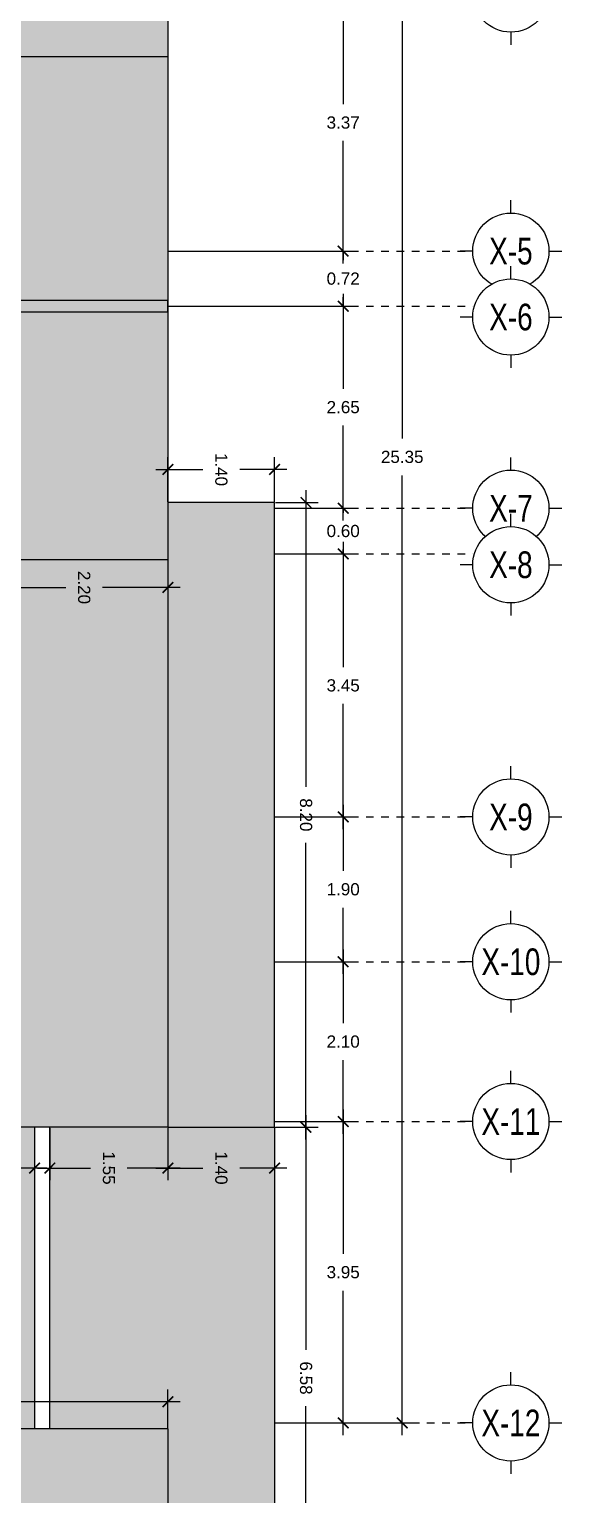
# Model space of a CAD drawing. Header units: metres. Extents: x 2618 to 2886, y 1654 to 1931.
# Drawn here: x 2630.75 to 2637.74, y 1786.74 to 1805.97 of the extents above; entities that cross this region are included whole.
import ezdxf
from ezdxf.enums import TextEntityAlignment as Align

# ---------------------------------------------------------------- set-up
doc = ezdxf.new("R2010")
doc.units = ezdxf.units.M
doc.header["$PDMODE"] = 35
doc.linetypes.add('HIDDEN', pattern=[9.525, 6.35, -3.175])
for name, color, linetype in [('A-ANNO-DIMS-0100', 2, 'Continuous'), ('A-CNTR+', 1, 'HIDDEN'), ('A-ELEV0', 7, 'Continuous'), ('A-ELEV3', 2, 'Continuous'), ('A-ELEV5', 5, 'Continuous'), ('A-PATT+', 8, 'Continuous')]:
    doc.layers.add(name, color=color, linetype=linetype)
doc.styles.add('ACABADOS', font='arial.ttf')
doc.styles.add('AVM- OFICINAS Y BODEGA - EJES PB$0$Anot_Arial', font='arial.ttf')
doc.dimstyles.new('100', dxfattribs={"dimtxt": 0.16, "dimasz": 0.14, "dimexe": 0.16, "dimexo": 0.01, "dimgap": 0.16, "dimtad": 0, "dimtih": 1, "dimtoh": 1, "dimzin": 1, "dimdsep": 46, "dimtxsty": 'ACABADOS', "dimblk": 'ARCHTICK', "dimcen": 0.16, "dimdle": 0.16, "dimclrd": 1, "dimclre": 8, "dimclrt": 2, "dimadec": 1, "dimazin": 0, "dimtp": 1.2, "dimtm": 0.6, "dimtfac": 1, "dimtix": 1, "dimtmove": 2, "dimatfit": 3, "dimldrblk": 'ARCHTICK', "dimfxl": 1, "dimtolj": 1, "dimtzin": 1, "dimarcsym": 0})

# ---------------------------------------------------------------- blocks, each defined once
blk = doc.blocks.new('AVM- OFICINAS Y BODEGA - EJES PB$0$Anot_Arq_Eje_WO')
blk.add_wipeout([(0, -3), (0.29, -2.99), (0.59, -2.94), (0.87, -2.87), (1.15, -2.77), (1.41, -2.65), (1.67, -2.49), (1.9, -2.32), (2.12, -2.12), (2.32, -1.9), (2.49, -1.67), (2.65, -1.41), (2.77, -1.15), (2.87, -0.87), (2.94, -0.59), (2.99, -0.29), (3, 0), (2.99, 0.29), (2.94, 0.59), (2.87, 0.87), (2.77, 1.15), (2.65, 1.41), (2.49, 1.67), (2.32, 1.9), (2.12, 2.12), (1.9, 2.32), (1.67, 2.49), (1.41, 2.65), (1.15, 2.77), (0.87, 2.87), (0.59, 2.94), (0.29, 2.99), (0, 3), (-0.29, 2.99), (-0.59, 2.94), (-0.87, 2.87), (-1.15, 2.77), (-1.41, 2.65), (-1.67, 2.49), (-1.9, 2.32), (-2.12, 2.12), (-2.32, 1.9), (-2.49, 1.67), (-2.65, 1.41), (-2.77, 1.15), (-2.87, 0.87), (-2.94, 0.59), (-2.99, 0.29), (-3, 0), (-2.99, -0.29), (-2.94, -0.59), (-2.87, -0.87), (-2.77, -1.15), (-2.65, -1.41), (-2.49, -1.67), (-2.32, -1.9), (-2.12, -2.12), (-1.9, -2.32), (-1.67, -2.49), (-1.41, -2.65), (-1.15, -2.77), (-0.87, -2.87), (-0.59, -2.94), (-0.29, -2.99)])
at = {"color": 0, "linetype": 'Continuous'}
for p, q in [((0, 3), (0, 4)), ((-3, 0), (-4, 0)), ((3, 0), (4, 0)), ((0, -3), (0, -4))]:
    blk.add_line(p, q, dxfattribs=at)
blk.add_circle((0, 0), 3, dxfattribs=at)
at = {"color": 0, "style": 'AVM- OFICINAS Y BODEGA - EJES PB$0$Anot_Arial'}
blk.add_attdef('ID_Eje', text='', height=3, dxfattribs=at).set_placement((0, 0), align=Align.MIDDLE_CENTER)
blk = doc.blocks.new('_ArchTick')
at = {"color": 0, "linetype": 'ByBlock', "const_width": 0.15}
blk.add_lwpolyline([(-0.5, -0.5), (0.5, 0.5)], dxfattribs=at)
blk = doc.blocks.new('*D788')
at = {"layer": 'A-ANNO-DIMS-0100', "color": 1, "lineweight": -2, "transparency": 16777216}
for p, q in [((2.3, 19.572), (2.3, 17.967)), ((2.3, 15.879), (2.3, 17.484))]:
    blk.add_line(p, q, dxfattribs=at)
at = {"layer": 'A-ANNO-DIMS-0100', "color": 8, "linetype": 'HIDDEN', "lineweight": -2, "transparency": 16777216}
for p, q in [((0.01, 19.412), (2.46, 19.412)), ((0.01, 16.039), (2.46, 16.039))]:
    blk.add_line(p, q, dxfattribs=at)
at = {"layer": 'Defpoints', "color": 0, "transparency": 16777216}
for p in [(0, 19.412), (0, 16.039), (2.3, 16.039)]:
    blk.add_point(p, dxfattribs=at)
at = {"layer": 'A-ANNO-DIMS-0100', "color": 1, "lineweight": -2, "transparency": 16777216, "xscale": 0.14, "yscale": 0.14, "zscale": 0.14}
for p, rotation in [((2.3, 19.412), 90), ((2.3, 16.039), 270)]:
    blk.add_blockref('_ArchTick', p, dxfattribs=dict(at, rotation=rotation))
at = {"layer": 'A-ANNO-DIMS-0100', "color": 2, "transparency": 16777216, "insert": (2.3, 17.725), "char_height": 0.16, "attachment_point": 5, "style": 'ACABADOS'}
blk.add_mtext('\\A1;3.37', dxfattribs=at)
blk = doc.blocks.new('*D789')
at = {"layer": 'A-ANNO-DIMS-0100', "color": 1, "lineweight": -2, "transparency": 16777216}
for p, q in [((2.3, 16.039), (2.3, 16.179)), ((2.3, 16.039), (2.3, 15.919)), ((2.3, 15.317), (2.3, 15.436)), ((2.3, 15.317), (2.3, 15.177))]:
    blk.add_line(p, q, dxfattribs=at)
at = {"layer": 'A-ANNO-DIMS-0100', "color": 8, "linetype": 'HIDDEN', "lineweight": -2, "transparency": 16777216}
for p, q in [((0.01, 16.039), (2.46, 16.039)), ((0.01, 15.317), (2.46, 15.317))]:
    blk.add_line(p, q, dxfattribs=at)
at = {"layer": 'Defpoints', "color": 0, "transparency": 16777216}
for p in [(0, 16.039), (0, 15.317), (2.3, 15.317)]:
    blk.add_point(p, dxfattribs=at)
at = {"layer": 'A-ANNO-DIMS-0100', "color": 1, "lineweight": -2, "transparency": 16777216, "xscale": 0.14, "yscale": 0.14, "zscale": 0.14}
for p, rotation in [((2.3, 16.039), 270), ((2.3, 15.317), 90)]:
    blk.add_blockref('_ArchTick', p, dxfattribs=dict(at, rotation=rotation))
at = {"layer": 'A-ANNO-DIMS-0100', "color": 2, "transparency": 16777216, "insert": (2.3, 15.678), "char_height": 0.16, "attachment_point": 5, "style": 'ACABADOS'}
blk.add_mtext('\\A1;0.72', dxfattribs=at)
blk = doc.blocks.new('*D783')
at = {"layer": 'A-ANNO-DIMS-0100', "color": 1, "lineweight": -2, "transparency": 16777216}
for p, q in [((2.3, 15.477), (2.3, 14.233)), ((2.3, 12.507), (2.3, 13.75))]:
    blk.add_line(p, q, dxfattribs=at)
at = {"layer": 'A-ANNO-DIMS-0100', "color": 8, "linetype": 'HIDDEN', "lineweight": -2, "transparency": 16777216}
for p, q in [((0.01, 15.317), (2.46, 15.317)), ((1.41, 12.667), (2.46, 12.667))]:
    blk.add_line(p, q, dxfattribs=at)
at = {"layer": 'Defpoints', "color": 0, "transparency": 16777216}
for p in [(0, 15.317), (1.4, 12.667), (2.3, 12.667)]:
    blk.add_point(p, dxfattribs=at)
at = {"layer": 'A-ANNO-DIMS-0100', "color": 1, "lineweight": -2, "transparency": 16777216, "xscale": 0.14, "yscale": 0.14, "zscale": 0.14}
for p, rotation in [((2.3, 15.317), 90), ((2.3, 12.667), 270)]:
    blk.add_blockref('_ArchTick', p, dxfattribs=dict(at, rotation=rotation))
at = {"layer": 'A-ANNO-DIMS-0100', "color": 2, "transparency": 16777216, "insert": (2.3, 13.992), "char_height": 0.16, "attachment_point": 5, "style": 'ACABADOS'}
blk.add_mtext('\\A1;2.65', dxfattribs=at)
blk = doc.blocks.new('*D790')
at = {"layer": 'A-ANNO-DIMS-0100', "color": 1, "lineweight": -2, "transparency": 16777216}
for p, q in [((2.3, 12.667), (2.3, 12.807)), ((2.3, 12.667), (2.3, 12.608)), ((2.3, 12.067), (2.3, 12.125)), ((2.3, 12.067), (2.3, 11.927))]:
    blk.add_line(p, q, dxfattribs=at)
at = {"layer": 'A-ANNO-DIMS-0100', "color": 8, "linetype": 'HIDDEN', "lineweight": -2, "transparency": 16777216}
for p, q in [((1.41, 12.667), (2.46, 12.667)), ((1.41, 12.067), (2.46, 12.067))]:
    blk.add_line(p, q, dxfattribs=at)
at = {"layer": 'Defpoints', "color": 0, "transparency": 16777216}
for p in [(1.4, 12.667), (1.4, 12.067), (2.3, 12.067)]:
    blk.add_point(p, dxfattribs=at)
at = {"layer": 'A-ANNO-DIMS-0100', "color": 1, "lineweight": -2, "transparency": 16777216, "xscale": 0.14, "yscale": 0.14, "zscale": 0.14}
for p, rotation in [((2.3, 12.667), 270), ((2.3, 12.067), 90)]:
    blk.add_blockref('_ArchTick', p, dxfattribs=dict(at, rotation=rotation))
at = {"layer": 'A-ANNO-DIMS-0100', "color": 2, "transparency": 16777216, "insert": (2.3, 12.367), "char_height": 0.16, "attachment_point": 5, "style": 'ACABADOS'}
blk.add_mtext('\\A1;0.60', dxfattribs=at)
blk = doc.blocks.new('*D791')
at = {"layer": 'A-ANNO-DIMS-0100', "color": 1, "lineweight": -2, "transparency": 16777216}
for p, q in [((2.3, 12.227), (2.3, 10.583)), ((2.3, 8.457), (2.3, 10.1))]:
    blk.add_line(p, q, dxfattribs=at)
at = {"layer": 'A-ANNO-DIMS-0100', "color": 8, "linetype": 'HIDDEN', "lineweight": -2, "transparency": 16777216}
for p, q in [((1.41, 12.067), (2.46, 12.067)), ((1.41, 8.617), (2.46, 8.617))]:
    blk.add_line(p, q, dxfattribs=at)
at = {"layer": 'Defpoints', "color": 0, "transparency": 16777216}
for p in [(1.4, 12.067), (1.4, 8.617), (2.3, 8.617)]:
    blk.add_point(p, dxfattribs=at)
at = {"layer": 'A-ANNO-DIMS-0100', "color": 1, "lineweight": -2, "transparency": 16777216, "xscale": 0.14, "yscale": 0.14, "zscale": 0.14}
for p, rotation in [((2.3, 12.067), 90), ((2.3, 8.617), 270)]:
    blk.add_blockref('_ArchTick', p, dxfattribs=dict(at, rotation=rotation))
at = {"layer": 'A-ANNO-DIMS-0100', "color": 2, "transparency": 16777216, "insert": (2.3, 10.342), "char_height": 0.16, "attachment_point": 5, "style": 'ACABADOS'}
blk.add_mtext('\\A1;3.45', dxfattribs=at)
blk = doc.blocks.new('*D792')
at = {"layer": 'A-ANNO-DIMS-0100', "color": 1, "lineweight": -2, "transparency": 16777216}
for p, q in [((2.3, 8.777), (2.3, 7.908)), ((2.3, 6.557), (2.3, 7.425))]:
    blk.add_line(p, q, dxfattribs=at)
at = {"layer": 'A-ANNO-DIMS-0100', "color": 8, "linetype": 'HIDDEN', "lineweight": -2, "transparency": 16777216}
for p, q in [((1.41, 8.617), (2.46, 8.617)), ((1.41, 6.717), (2.46, 6.717))]:
    blk.add_line(p, q, dxfattribs=at)
at = {"layer": 'Defpoints', "color": 0, "transparency": 16777216}
for p in [(1.4, 8.617), (1.4, 6.717), (2.3, 6.717)]:
    blk.add_point(p, dxfattribs=at)
at = {"layer": 'A-ANNO-DIMS-0100', "color": 1, "lineweight": -2, "transparency": 16777216, "xscale": 0.14, "yscale": 0.14, "zscale": 0.14}
for p, rotation in [((2.3, 8.617), 90), ((2.3, 6.717), 270)]:
    blk.add_blockref('_ArchTick', p, dxfattribs=dict(at, rotation=rotation))
at = {"layer": 'A-ANNO-DIMS-0100', "color": 2, "transparency": 16777216, "insert": (2.3, 7.667), "char_height": 0.16, "attachment_point": 5, "style": 'ACABADOS'}
blk.add_mtext('\\A1;1.90', dxfattribs=at)
blk = doc.blocks.new('*D793')
at = {"layer": 'A-ANNO-DIMS-0100', "color": 1, "lineweight": -2, "transparency": 16777216}
for p, q in [((2.3, 6.877), (2.3, 5.91)), ((2.3, 4.461), (2.3, 5.427))]:
    blk.add_line(p, q, dxfattribs=at)
at = {"layer": 'A-ANNO-DIMS-0100', "color": 8, "linetype": 'HIDDEN', "lineweight": -2, "transparency": 16777216}
for p, q in [((1.41, 6.717), (2.46, 6.717)), ((1.41, 4.621), (2.46, 4.621))]:
    blk.add_line(p, q, dxfattribs=at)
at = {"layer": 'Defpoints', "color": 0, "transparency": 16777216}
for p in [(1.4, 6.717), (1.4, 4.621), (2.3, 4.621)]:
    blk.add_point(p, dxfattribs=at)
at = {"layer": 'A-ANNO-DIMS-0100', "color": 1, "lineweight": -2, "transparency": 16777216, "xscale": 0.14, "yscale": 0.14, "zscale": 0.14}
for p, rotation in [((2.3, 6.717), 90), ((2.3, 4.621), 270)]:
    blk.add_blockref('_ArchTick', p, dxfattribs=dict(at, rotation=rotation))
at = {"layer": 'A-ANNO-DIMS-0100', "color": 2, "transparency": 16777216, "insert": (2.3, 5.669), "char_height": 0.16, "attachment_point": 5, "style": 'ACABADOS'}
blk.add_mtext('\\A1;2.10', dxfattribs=at)
blk = doc.blocks.new('*D794')
at = {"layer": 'A-ANNO-DIMS-0100', "color": 8, "linetype": 'HIDDEN', "lineweight": -2, "transparency": 16777216}
for p, q in [((1.41, 4.621), (2.46, 4.621)), ((1.41, 0.667), (2.46, 0.667))]:
    blk.add_line(p, q, dxfattribs=at)
at = {"layer": 'A-ANNO-DIMS-0100', "color": 1, "lineweight": -2, "transparency": 16777216}
for p, q in [((2.3, 4.781), (2.3, 2.885)), ((2.3, 0.507), (2.3, 2.402))]:
    blk.add_line(p, q, dxfattribs=at)
at = {"layer": 'Defpoints', "color": 0, "transparency": 16777216}
for p in [(1.4, 4.621), (1.4, 0.667), (2.3, 0.667)]:
    blk.add_point(p, dxfattribs=at)
at = {"layer": 'A-ANNO-DIMS-0100', "color": 1, "lineweight": -2, "transparency": 16777216, "xscale": 0.14, "yscale": 0.14, "zscale": 0.14}
for p, rotation in [((2.3, 4.621), 90), ((2.3, 0.667), 270)]:
    blk.add_blockref('_ArchTick', p, dxfattribs=dict(at, rotation=rotation))
at = {"layer": 'A-ANNO-DIMS-0100', "color": 2, "transparency": 16777216, "insert": (2.3, 2.644), "char_height": 0.16, "attachment_point": 5, "style": 'ACABADOS'}
blk.add_mtext('\\A1;3.95', dxfattribs=at)
blk = doc.blocks.new('*D784')
at = {"layer": 'A-ANNO-DIMS-0100', "color": 1, "lineweight": -2, "transparency": 16777216}
for p, q in [((3.075, 26.172), (3.075, 13.581)), ((3.075, 0.507), (3.075, 13.098))]:
    blk.add_line(p, q, dxfattribs=at)
at = {"layer": 'A-ANNO-DIMS-0100', "color": 8, "linetype": 'HIDDEN', "lineweight": -2, "transparency": 16777216}
for p, q in [((0.01, 26.012), (3.235, 26.012)), ((1.41, 0.667), (3.235, 0.667))]:
    blk.add_line(p, q, dxfattribs=at)
at = {"layer": 'Defpoints', "color": 0, "transparency": 16777216}
for p in [(0, 26.012), (1.4, 0.667), (3.075, 0.667)]:
    blk.add_point(p, dxfattribs=at)
at = {"layer": 'A-ANNO-DIMS-0100', "color": 1, "lineweight": -2, "transparency": 16777216, "xscale": 0.14, "yscale": 0.14, "zscale": 0.14}
for p, rotation in [((3.075, 26.012), 90), ((3.075, 0.667), 270)]:
    blk.add_blockref('_ArchTick', p, dxfattribs=dict(at, rotation=rotation))
at = {"layer": 'A-ANNO-DIMS-0100', "color": 2, "transparency": 16777216, "insert": (3.075, 13.339), "char_height": 0.16, "attachment_point": 5, "style": 'ACABADOS'}
blk.add_mtext('\\A1;25.35', dxfattribs=at)
blk = doc.blocks.new('*D527')
at = {"layer": 'A-ANNO-DIMS-0100', "color": 8, "linetype": 'HIDDEN', "lineweight": -2, "transparency": 16777216}
for p, q in [((2622.875, 1787.619), (2622.875, 1788.123)), ((2632.574, 1787.619), (2632.574, 1788.123))]:
    blk.add_line(p, q, dxfattribs=at)
at = {"layer": 'A-ANNO-DIMS-0100', "color": 32, "lineweight": -2, "transparency": 16777216}
for p, q in [((2622.715, 1787.963), (2627.483, 1787.963)), ((2632.734, 1787.963), (2627.966, 1787.963))]:
    blk.add_line(p, q, dxfattribs=at)
at = {"layer": 'Defpoints', "color": 0, "transparency": 16777216}
for p in [(2632.574, 1787.963), (2622.875, 1787.609, 0), (2632.574, 1787.609, 0)]:
    blk.add_point(p, dxfattribs=at)
at = {"layer": 'A-ANNO-DIMS-0100', "color": 32, "lineweight": -2, "transparency": 16777216, "xscale": 0.14, "yscale": 0.14, "zscale": 0.14, "rotation": 180}
blk.add_blockref('_ArchTick', (2622.875, 1787.963), dxfattribs=at)
at = {"layer": 'A-ANNO-DIMS-0100', "color": 32, "lineweight": -2, "transparency": 16777216, "xscale": 0.14, "yscale": 0.14, "zscale": 0.14}
blk.add_blockref('_ArchTick', (2632.574, 1787.963), dxfattribs=at)
at = {"layer": 'A-ANNO-DIMS-0100', "transparency": 16777216, "insert": (2627.725, 1787.963), "char_height": 0.16, "attachment_point": 5, "rotation": 270, "style": 'ACABADOS'}
blk.add_mtext('\\A1;9.70', dxfattribs=at)
blk = doc.blocks.new('*D535')
at = {"layer": 'A-ANNO-DIMS-0100', "color": 8, "linetype": 'HIDDEN', "lineweight": -2, "transparency": 16777216}
for p, q in [((2630.374, 1798.999), (2630.374, 1798.484)), ((2632.574, 1798.999), (2632.574, 1798.484))]:
    blk.add_line(p, q, dxfattribs=at)
at = {"layer": 'A-ANNO-DIMS-0100', "color": 32, "lineweight": -2, "transparency": 16777216}
for p, q in [((2630.214, 1798.644), (2631.233, 1798.644)), ((2632.734, 1798.644), (2631.716, 1798.644))]:
    blk.add_line(p, q, dxfattribs=at)
at = {"layer": 'Defpoints', "color": 0, "transparency": 16777216}
for p in [(2630.374, 1799.009, 0), (2632.574, 1799.009, 0), (2632.574, 1798.644)]:
    blk.add_point(p, dxfattribs=at)
at = {"layer": 'A-ANNO-DIMS-0100', "color": 32, "lineweight": -2, "transparency": 16777216, "xscale": 0.14, "yscale": 0.14, "zscale": 0.14, "rotation": 180}
blk.add_blockref('_ArchTick', (2630.374, 1798.644), dxfattribs=at)
at = {"layer": 'A-ANNO-DIMS-0100', "color": 32, "lineweight": -2, "transparency": 16777216, "xscale": 0.14, "yscale": 0.14, "zscale": 0.14}
blk.add_blockref('_ArchTick', (2632.574, 1798.644), dxfattribs=at)
at = {"layer": 'A-ANNO-DIMS-0100', "transparency": 16777216, "insert": (2631.474, 1798.644), "char_height": 0.16, "attachment_point": 5, "rotation": 270, "style": 'ACABADOS'}
blk.add_mtext('\\A1;2.20', dxfattribs=at)
blk = doc.blocks.new('*D541')
at = {"layer": 'A-ANNO-DIMS-0100', "color": 8, "linetype": 'HIDDEN', "lineweight": -2, "transparency": 16777216}
for p, q in [((2627.374, 1791.551), (2627.374, 1790.868)), ((2630.824, 1791.551), (2630.824, 1790.868))]:
    blk.add_line(p, q, dxfattribs=at)
at = {"layer": 'A-ANNO-DIMS-0100', "color": 32, "lineweight": -2, "transparency": 16777216}
for p, q in [((2627.214, 1791.028), (2628.858, 1791.028)), ((2630.984, 1791.028), (2629.341, 1791.028))]:
    blk.add_line(p, q, dxfattribs=at)
at = {"layer": 'Defpoints', "color": 0, "transparency": 16777216}
for p in [(2627.374, 1791.561, 0), (2630.824, 1791.561, 0), (2630.824, 1791.028)]:
    blk.add_point(p, dxfattribs=at)
at = {"layer": 'A-ANNO-DIMS-0100', "color": 32, "lineweight": -2, "transparency": 16777216, "xscale": 0.14, "yscale": 0.14, "zscale": 0.14, "rotation": 180}
blk.add_blockref('_ArchTick', (2627.374, 1791.028), dxfattribs=at)
at = {"layer": 'A-ANNO-DIMS-0100', "color": 32, "lineweight": -2, "transparency": 16777216, "xscale": 0.14, "yscale": 0.14, "zscale": 0.14}
blk.add_blockref('_ArchTick', (2630.824, 1791.028), dxfattribs=at)
at = {"layer": 'A-ANNO-DIMS-0100', "transparency": 16777216, "insert": (2629.099, 1791.028), "char_height": 0.16, "attachment_point": 5, "rotation": 270, "style": 'ACABADOS'}
blk.add_mtext('\\A1;3.45', dxfattribs=at)
blk = doc.blocks.new('*D542')
at = {"layer": 'A-ANNO-DIMS-0100', "color": 8, "linetype": 'HIDDEN', "lineweight": -2, "transparency": 16777216}
for p, q in [((2631.024, 1791.553), (2631.024, 1790.868)), ((2632.574, 1791.553), (2632.574, 1790.868))]:
    blk.add_line(p, q, dxfattribs=at)
at = {"layer": 'A-ANNO-DIMS-0100', "color": 32, "lineweight": -2, "transparency": 16777216}
for p, q in [((2630.864, 1791.028), (2631.558, 1791.028)), ((2632.734, 1791.028), (2632.041, 1791.028))]:
    blk.add_line(p, q, dxfattribs=at)
at = {"layer": 'Defpoints', "color": 0, "transparency": 16777216}
for p in [(2631.024, 1791.563, 0), (2632.574, 1791.563, 0), (2632.574, 1791.028)]:
    blk.add_point(p, dxfattribs=at)
at = {"layer": 'A-ANNO-DIMS-0100', "color": 32, "lineweight": -2, "transparency": 16777216, "xscale": 0.14, "yscale": 0.14, "zscale": 0.14, "rotation": 180}
blk.add_blockref('_ArchTick', (2631.024, 1791.028), dxfattribs=at)
at = {"layer": 'A-ANNO-DIMS-0100', "color": 32, "lineweight": -2, "transparency": 16777216, "xscale": 0.14, "yscale": 0.14, "zscale": 0.14}
blk.add_blockref('_ArchTick', (2632.574, 1791.028), dxfattribs=at)
at = {"layer": 'A-ANNO-DIMS-0100', "transparency": 16777216, "insert": (2631.799, 1791.028), "char_height": 0.16, "attachment_point": 5, "rotation": 270, "style": 'ACABADOS'}
blk.add_mtext('\\A1;1.55', dxfattribs=at)
blk = doc.blocks.new('*D544')
at = {"layer": 'A-ANNO-DIMS-0100', "color": 8, "linetype": 'HIDDEN', "lineweight": -2, "transparency": 16777216}
for p, q in [((2632.574, 1799.769), (2632.574, 1800.352)), ((2633.974, 1799.769), (2633.974, 1800.352))]:
    blk.add_line(p, q, dxfattribs=at)
at = {"layer": 'A-ANNO-DIMS-0100', "color": 32, "lineweight": -2, "transparency": 16777216}
for p, q in [((2632.414, 1800.192), (2633.033, 1800.192)), ((2634.134, 1800.192), (2633.516, 1800.192))]:
    blk.add_line(p, q, dxfattribs=at)
at = {"layer": 'Defpoints', "color": 0, "transparency": 16777216}
for p in [(2633.974, 1800.192), (2632.574, 1799.759), (2633.974, 1799.759, 0)]:
    blk.add_point(p, dxfattribs=at)
at = {"layer": 'A-ANNO-DIMS-0100', "color": 32, "lineweight": -2, "transparency": 16777216, "xscale": 0.14, "yscale": 0.14, "zscale": 0.14, "rotation": 180}
blk.add_blockref('_ArchTick', (2632.574, 1800.192), dxfattribs=at)
at = {"layer": 'A-ANNO-DIMS-0100', "color": 32, "lineweight": -2, "transparency": 16777216, "xscale": 0.14, "yscale": 0.14, "zscale": 0.14}
blk.add_blockref('_ArchTick', (2633.974, 1800.192), dxfattribs=at)
at = {"layer": 'A-ANNO-DIMS-0100', "transparency": 16777216, "insert": (2633.274, 1800.192), "char_height": 0.16, "attachment_point": 5, "rotation": 270, "style": 'ACABADOS'}
blk.add_mtext('\\A1;1.40', dxfattribs=at)
blk = doc.blocks.new('*D547')
at = {"layer": 'A-ANNO-DIMS-0100', "color": 32, "lineweight": -2, "transparency": 16777216}
for p, q in [((2634.386, 1799.919, 0), (2634.386, 1796.028, 0)), ((2634.386, 1791.403, 0), (2634.386, 1795.293, 0))]:
    blk.add_line(p, q, dxfattribs=at)
at = {"layer": 'A-ANNO-DIMS-0100', "color": 8, "linetype": 'HIDDEN', "lineweight": -2, "transparency": 16777216}
for p, q in [((2633.984, 1799.759, 0), (2634.546, 1799.759, 0)), ((2633.984, 1791.563, 0), (2634.546, 1791.563, 0))]:
    blk.add_line(p, q, dxfattribs=at)
at = {"layer": 'Defpoints', "color": 0, "transparency": 16777216}
for p in [(2633.974, 1799.759, 0), (2633.974, 1791.563, 0), (2634.386, 1791.563, 0)]:
    blk.add_point(p, dxfattribs=at)
at = {"layer": 'A-ANNO-DIMS-0100', "color": 32, "lineweight": -2, "transparency": 16777216, "xscale": 0.14, "yscale": 0.14, "zscale": 0.14}
for p, rotation in [((2634.386, 1799.759, 0), 90), ((2634.386, 1791.563, 0), 270)]:
    blk.add_blockref('_ArchTick', p, dxfattribs=dict(at, rotation=rotation))
at = {"layer": 'A-ANNO-DIMS-0100', "transparency": 16777216, "insert": (2634.386, 1795.661, 0), "char_height": 0.16, "attachment_point": 5, "rotation": 270, "style": 'ACABADOS'}
blk.add_mtext('\\A1;8.20', dxfattribs=at)
blk = doc.blocks.new('*D548')
at = {"layer": 'A-ANNO-DIMS-0100', "color": 32, "lineweight": -2, "transparency": 16777216}
for p, q in [((2634.386, 1791.723, 0), (2634.386, 1788.642, 0)), ((2634.386, 1784.824, 0), (2634.386, 1787.905, 0))]:
    blk.add_line(p, q, dxfattribs=at)
at = {"layer": 'A-ANNO-DIMS-0100', "color": 8, "linetype": 'HIDDEN', "lineweight": -2, "transparency": 16777216}
for p, q in [((2633.984, 1791.563, 0), (2634.546, 1791.563, 0)), ((2633.984, 1784.984, 0), (2634.546, 1784.984, 0))]:
    blk.add_line(p, q, dxfattribs=at)
at = {"layer": 'Defpoints', "color": 0, "transparency": 16777216}
for p in [(2633.974, 1791.563, 0), (2633.974, 1784.984), (2634.386, 1784.984, 0)]:
    blk.add_point(p, dxfattribs=at)
at = {"layer": 'A-ANNO-DIMS-0100', "color": 32, "lineweight": -2, "transparency": 16777216, "xscale": 0.14, "yscale": 0.14, "zscale": 0.14}
for p, rotation in [((2634.386, 1791.563, 0), 90), ((2634.386, 1784.984, 0), 270)]:
    blk.add_blockref('_ArchTick', p, dxfattribs=dict(at, rotation=rotation))
at = {"layer": 'A-ANNO-DIMS-0100', "transparency": 16777216, "insert": (2634.386, 1788.273, 0), "char_height": 0.16, "attachment_point": 5, "rotation": 270, "style": 'ACABADOS'}
blk.add_mtext('\\A1;6.58', dxfattribs=at)
blk = doc.blocks.new('*D564')
at = {"layer": 'A-ANNO-DIMS-0100', "color": 8, "linetype": 'HIDDEN', "lineweight": -2, "transparency": 16777216}
for p, q in [((2632.574, 1791.553), (2632.574, 1790.868)), ((2633.974, 1791.553), (2633.974, 1790.868))]:
    blk.add_line(p, q, dxfattribs=at)
at = {"layer": 'A-ANNO-DIMS-0100', "color": 32, "lineweight": -2, "transparency": 16777216}
for p, q in [((2632.414, 1791.028), (2633.033, 1791.028)), ((2634.134, 1791.028), (2633.516, 1791.028))]:
    blk.add_line(p, q, dxfattribs=at)
at = {"layer": 'Defpoints', "color": 0, "transparency": 16777216}
for p in [(2632.574, 1791.563), (2633.974, 1791.563, 0), (2633.974, 1791.028)]:
    blk.add_point(p, dxfattribs=at)
at = {"layer": 'A-ANNO-DIMS-0100', "color": 32, "lineweight": -2, "transparency": 16777216, "xscale": 0.14, "yscale": 0.14, "zscale": 0.14, "rotation": 180}
blk.add_blockref('_ArchTick', (2632.574, 1791.028), dxfattribs=at)
at = {"layer": 'A-ANNO-DIMS-0100', "color": 32, "lineweight": -2, "transparency": 16777216, "xscale": 0.14, "yscale": 0.14, "zscale": 0.14}
blk.add_blockref('_ArchTick', (2633.974, 1791.028), dxfattribs=at)
at = {"layer": 'A-ANNO-DIMS-0100', "transparency": 16777216, "insert": (2633.274, 1791.028), "char_height": 0.16, "attachment_point": 5, "rotation": 270, "style": 'ACABADOS'}
blk.add_mtext('\\A1;1.40', dxfattribs=at)
blk = doc.blocks.new('A$C2abc4364')
at = {"layer": 'A-CNTR+', "color": 1, "linetype": 'HIDDEN', "ltscale": 0.01}
for p, q in [((0, 16.039), (4.001, 16.039)), ((1.4, 12.667), (4.001, 12.667)), ((1.4, 8.617), (4.001, 8.617)), ((1.4, 6.717), (4.001, 6.717)), ((1.4, 4.621), (4.001, 4.621)), ((1.4, 0.667), (4.001, 0.667))]:
    blk.add_line(p, q, dxfattribs=at)
at = {"layer": 'A-CNTR+'}
ref = blk.add_blockref('AVM- OFICINAS Y BODEGA - EJES PB$0$Anot_Arq_Eje_WO', (4.501, 19.412), dxfattribs=dict(at, xscale=0.1666666666666667, yscale=0.1666666666666667, zscale=0.1666666666666667))
ref.add_attrib('ID_Eje', 'X-4', dxfattribs={"layer": '0', "color": 0, "height": 0.35, "style": 'AVM- OFICINAS Y BODEGA - EJES PB$0$Anot_Arial', "width": 0.75}).set_placement((4.501, 19.412), align=Align.MIDDLE_CENTER)
at = {"layer": 'A-ANNO-DIMS-0100'}
for base, p1, p2, picture, middle in [((3.0754, 0.6667), (0, 26.0123), (1.4, 0.6667), '*D784', (3.0754, 13.3395)), ((2.3, 16.039), (0, 19.412), (0, 16.039), '*D788', (2.3, 17.725)), ((2.3, 15.317), (0, 16.039), (0, 15.317), '*D789', (2.3, 15.678)), ((2.3, 12.667), (0, 15.317), (1.4, 12.667), '*D783', (2.3, 13.992)), ((2.3, 12.067), (1.4, 12.667), (1.4, 12.067), '*D790', (2.3, 12.367)), ((2.3, 8.617), (1.4, 12.067), (1.4, 8.617), '*D791', (2.3, 10.342)), ((2.3, 6.717), (1.4, 8.617), (1.4, 6.717), '*D792', (2.3, 7.667)), ((2.3, 4.621), (1.4, 6.717), (1.4, 4.621), '*D793', (2.3, 5.669)), ((2.3, 0.667), (1.4, 4.621), (1.4, 0.667), '*D794', (2.3, 2.644))]:
    dim = blk.add_linear_dim(base=base, p1=p1, p2=p2, angle=90, dimstyle='100', dxfattribs=at)
    dim.commit()
    dim.dimension.update_dxf_attribs({"geometry": picture, "text_midpoint": middle})
at = {"layer": 'A-CNTR+'}
ref = blk.add_blockref('AVM- OFICINAS Y BODEGA - EJES PB$0$Anot_Arq_Eje_WO', (4.501, 16.039), dxfattribs=dict(at, xscale=0.1666666666666667, yscale=0.1666666666666667, zscale=0.1666666666666667))
ref.add_attrib('ID_Eje', 'X-5', dxfattribs={"layer": '0', "color": 0, "height": 0.35, "style": 'AVM- OFICINAS Y BODEGA - EJES PB$0$Anot_Arial', "width": 0.75}).set_placement((4.501, 16.039), align=Align.MIDDLE_CENTER)
ref = blk.add_blockref('AVM- OFICINAS Y BODEGA - EJES PB$0$Anot_Arq_Eje_WO', (4.501, 12.667), dxfattribs=dict(at, xscale=0.1666666666666667, yscale=0.1666666666666667, zscale=0.1666666666666667))
ref.add_attrib('ID_Eje', 'X-7', dxfattribs={"layer": '0', "color": 0, "height": 0.35, "style": 'AVM- OFICINAS Y BODEGA - EJES PB$0$Anot_Arial', "width": 0.75}).set_placement((4.501, 12.667), align=Align.MIDDLE_CENTER)
ref = blk.add_blockref('AVM- OFICINAS Y BODEGA - EJES PB$0$Anot_Arq_Eje_WO', (4.501, 8.617), dxfattribs=dict(at, xscale=0.1666666666666667, yscale=0.1666666666666667, zscale=0.1666666666666667))
ref.add_attrib('ID_Eje', 'X-9', dxfattribs={"layer": '0', "color": 0, "height": 0.35, "style": 'AVM- OFICINAS Y BODEGA - EJES PB$0$Anot_Arial', "width": 0.75}).set_placement((4.501, 8.617), align=Align.MIDDLE_CENTER)
ref = blk.add_blockref('AVM- OFICINAS Y BODEGA - EJES PB$0$Anot_Arq_Eje_WO', (4.501, 6.717), dxfattribs=dict(at, xscale=0.1666666666666667, yscale=0.1666666666666667, zscale=0.1666666666666667))
ref.add_attrib('ID_Eje', 'X-10', dxfattribs={"layer": '0', "color": 0, "height": 0.35, "style": 'AVM- OFICINAS Y BODEGA - EJES PB$0$Anot_Arial', "width": 0.75}).set_placement((4.501, 6.717), align=Align.MIDDLE_CENTER)
ref = blk.add_blockref('AVM- OFICINAS Y BODEGA - EJES PB$0$Anot_Arq_Eje_WO', (4.501, 4.621), dxfattribs=dict(at, xscale=0.1666666666666667, yscale=0.1666666666666667, zscale=0.1666666666666667))
ref.add_attrib('ID_Eje', 'X-11', dxfattribs={"layer": '0', "color": 0, "height": 0.35, "style": 'AVM- OFICINAS Y BODEGA - EJES PB$0$Anot_Arial', "width": 0.75}).set_placement((4.501, 4.621), align=Align.MIDDLE_CENTER)
ref = blk.add_blockref('AVM- OFICINAS Y BODEGA - EJES PB$0$Anot_Arq_Eje_WO', (4.501, 0.667), dxfattribs=dict(at, xscale=0.1666666666666667, yscale=0.1666666666666667, zscale=0.1666666666666667))
ref.add_attrib('ID_Eje', 'X-12', dxfattribs={"layer": '0', "color": 0, "height": 0.35, "style": 'AVM- OFICINAS Y BODEGA - EJES PB$0$Anot_Arial', "width": 0.75}).set_placement((4.501, 0.667), align=Align.MIDDLE_CENTER)
ref = blk.add_blockref('AVM- OFICINAS Y BODEGA - EJES PB$0$Anot_Arq_Eje_WO', (4.501, 15.175), dxfattribs=dict(at, xscale=0.1666666666666667, yscale=0.1666666666666667, zscale=0.1666666666666667))
ref.add_attrib('ID_Eje', 'X-6', dxfattribs={"layer": '0', "color": 0, "height": 0.35, "style": 'AVM- OFICINAS Y BODEGA - EJES PB$0$Anot_Arial', "width": 0.75}).set_placement((4.501, 15.175), align=Align.MIDDLE_CENTER)
ref = blk.add_blockref('AVM- OFICINAS Y BODEGA - EJES PB$0$Anot_Arq_Eje_WO', (4.501, 11.925), dxfattribs=dict(at, xscale=0.1666666666666667, yscale=0.1666666666666667, zscale=0.1666666666666667))
ref.add_attrib('ID_Eje', 'X-8', dxfattribs={"layer": '0', "color": 0, "height": 0.35, "style": 'AVM- OFICINAS Y BODEGA - EJES PB$0$Anot_Arial', "width": 0.75}).set_placement((4.501, 11.925), align=Align.MIDDLE_CENTER)
at = {"layer": 'A-CNTR+', "color": 1, "linetype": 'HIDDEN', "ltscale": 0.01}
for p, q in [((0, 15.317), (4.001, 15.317)), ((1.4, 12.067), (4.001, 12.067))]:
    blk.add_line(p, q, dxfattribs=at)

msp = doc.modelspace()

# ---------------------------------------------------------------- hatches: boundary and pattern name
at = {"layer": 'A-ELEV0', "true_color": 0xa24744}
h = msp.add_hatch(color=15, dxfattribs=at)
h.dxf.hatch_style = 1
h.paths.add_polyline_path([(2632.574, 1802.409), (2622.875, 1802.409), (2622.875, 1802.259), (2632.574, 1802.259)])
h = msp.add_hatch(color=15, dxfattribs=at)
h.dxf.hatch_style = 1
h.paths.add_polyline_path([(2622.875, 1787.609), (2622.875, 1786.309), (2632.574, 1786.309), (2632.574, 1787.609)])
at = {"layer": 'A-ELEV5', "true_color": 0xe8cac9}
h = msp.add_hatch(color=254, dxfattribs=at)
h.dxf.hatch_style = 1
h.paths.add_polyline_path([(2629.774, 1786.309), (2627.374, 1786.309), (2627.374, 1785.484), (2629.774, 1785.484)])
h.paths.add_polyline_path([(2633.974, 1782.984), (2633.974, 1784.984), (2626.975, 1784.984), (2626.975, 1784.684), (2622.875, 1784.684), (2622.875, 1782.984)])
h.paths.add_polyline_path([(2632.574, 1791.563), (2633.974, 1791.563), (2633.974, 1799.759), (2632.574, 1799.759)])
at = {"layer": 'A-ELEV5', "true_color": 0xca8581}
h = msp.add_hatch(color=23, dxfattribs=at)
h.dxf.hatch_style = 1
h.paths.add_polyline_path([(2627.374, 1787.609), (2630.824, 1787.609), (2630.824, 1791.563), (2627.374, 1791.563), (2627.374, 1791.561)], flags=17)
h.paths.add_polyline_path([(2626.975, 1791.561), (2622.875, 1791.561), (2622.875, 1787.609), (2626.975, 1787.609)], flags=17)
h.paths.add_polyline_path([(2633.974, 1791.563), (2632.374, 1791.563), (2631.024, 1791.563), (2631.024, 1787.609), (2632.574, 1787.609), (2632.574, 1786.309), (2629.774, 1786.309), (2629.774, 1785.484), (2622.875, 1785.484), (2622.875, 1784.984), (2633.974, 1784.984)])
at = {"layer": 'A-PATT+', "transparency": 33554513}
h = msp.add_hatch(dxfattribs=at)
h.set_pattern_fill('AR-CONC', color=256, scale=0.005, angle=270)
h.set_pattern_definition([(320, (0, 0.7128), (-0.07969543, -0.91092334), [0.09525, -1.04775]), (265, (0, 0.7128), (0.95528423, 0.1762171), [0.0762, -0.83820292]), (10.451445, (-0.0066, 0.6369), (0.87558876, -0.73470624), [0.08095004, -0.89045122]), (316.1842, (0.254, 0.7128), (-0.21021164, -1.3553952), [0.142875, -1.571625]), (6.635558, (0.2365, 0.5999), (1.2371306, -1.18702067), [0.1214251, -1.33567804]), (261.18415, (0.254, 0.7128), (1.2371306, -1.1870207), [0.11429984, -1.25729866]), (291, (0.1905, 0.5858), (-0.51132599, -0.75807196), [0.09525, -1.04775]), (236, (0.1905, 0.5858), (0.92093983, -0.30901014), [0.0762, -0.8382]), (341.451445, (0.1479, 0.5226), (0.40961384, -1.0670821), [0.08095004, -0.8904497]), (307.5, (0, 0.7128), (0.422775194, -0.015443016), [0, -0.82804, 0, -0.8509, 0, -0.841375]), (277.5, (0, 0.7128), (0.500902874, -0.33409831), [0, -0.48514, 0, -0.80899, 0, -0.320675]), (237.5, (5e-17, 0.99602), (-0.02864372, -0.677952976), [0, -0.3175, 0, -0.9906, 0, -1.31445]), (227.5, (8e-17, 1.123), (0.12713246, -0.74064591), [0, -0.41275, 0, -0.65786, 0, -0.93345])])
h.paths.add_polyline_path([(2622.875, 1813.104), (2632.574, 1813.104), (2632.574, 1802.409), (2630.374, 1802.409), (2630.374, 1805.609), (2626.975, 1805.609), (2626.975, 1805.609), (2622.875, 1805.609), (2622.875, 1806.474), (2625.375, 1806.474), (2625.375, 1808.669), (2622.875, 1808.679)])
h.paths.add_polyline_path([(2622.859, 1791.563), (2632.574, 1791.563), (2632.574, 1802.259), (2630.374, 1802.259), (2630.374, 1799.009), (2626.975, 1799.009), (2627.007, 1799.009), (2622.891, 1799.009), (2622.875, 1798.143), (2625.375, 1798.143), (2625.375, 1795.943), (2622.875, 1795.943), (2622.875, 1794.783), (2625.375, 1794.773), (2625.375, 1792.578), (2622.875, 1792.578)])
h.paths.add_polyline_path([(2628.374, 1808.674), (2628.374, 1806.474), (2630.374, 1806.474), (2630.374, 1808.674)], flags=16)
h.paths.add_polyline_path([(2628.374, 1798.143), (2628.374, 1795.943), (2630.375, 1795.943), (2630.375, 1798.143)], flags=16)
h.paths.add_polyline_path([(2628.374, 1794.778), (2628.374, 1792.578), (2630.374, 1792.578), (2630.374, 1794.778)], flags=16)

# ---------------------------------------------------------------- linework, layer by layer
at = {"layer": 'A-ELEV0', "elevation": 0}
msp.add_lwpolyline([(2632.574, 1802.409), (2622.875, 1802.409), (2622.875, 1802.259), (2632.574, 1802.259)], close=True, dxfattribs=at)
at = {"layer": 'A-ELEV3', "elevation": 0}
for points in [[(2622.875, 1813.104), (2632.574, 1813.104), (2632.574, 1791.563), (2622.875, 1791.563)], [(2622.875, 1787.609), (2632.574, 1787.609), (2632.574, 1786.309), (2622.875, 1786.309)]]:
    msp.add_lwpolyline(points, dxfattribs=at)
msp.add_lwpolyline([(2631.024, 1787.609), (2631.024, 1791.563), (2630.824, 1791.563), (2630.824, 1787.609)], close=True, dxfattribs=at)
at = {"layer": 'A-ELEV5'}
msp.add_lwpolyline([(2633.974, 1791.563), (2633.974, 1799.759), (2632.574, 1799.759)], dxfattribs=at)
at = {"layer": 'A-ELEV5', "elevation": 0}
msp.add_lwpolyline([(2632.574, 1791.563), (2633.974, 1791.563), (2633.974, 1784.984), (2622.875, 1784.984), (2622.875, 1785.484), (2629.774, 1785.484), (2629.774, 1786.309)], dxfattribs=at)

# ---------------------------------------------------------------- dimensions: what is measured, and where the dimension line sits
at = {"layer": 'A-ANNO-DIMS-0100', "color": 32, "true_color": 0xcc6600}
dim = msp.add_linear_dim(base=(2630.824, 1791.028), p1=(2627.374, 1791.561, 0), p2=(2630.824, 1791.561, 0), dimstyle='100', override={"dimclrd": 32, "dimclrt": 256}, dxfattribs=at)
dim.commit()
dim.dimension.update_dxf_attribs({"geometry": '*D541', "text_midpoint": (2629.099, 1791.028), "text_rotation": 270})

# ---------------------------------------------------------------- next in the draw order: block references
at = {"layer": 'A-CNTR+'}
msp.add_blockref('A$C2abc4364', (2632.574, 1787.017), dxfattribs=at)

# ---------------------------------------------------------------- next in the draw order: linework, layer by layer
at = {"layer": 'A-ELEV5'}
for p, q in [((2627.374, 1805.609, 0), (2632.574, 1805.609, 0)), ((2627.374, 1799.009, 0), (2632.574, 1799.009, 0))]:
    msp.add_line(p, q, dxfattribs=at)

# ---------------------------------------------------------------- next in the draw order: dimensions: what is measured, and where the dimension line sits
at = {"layer": 'A-ANNO-DIMS-0100', "color": 32, "true_color": 0xcc6600}
for base, p1, p2, picture, middle in [((2633.974, 1800.192), (2632.574, 1799.759), (2633.974, 1799.759, 0), '*D544', (2633.274, 1800.192)), ((2632.574, 1798.644), (2630.374, 1799.009, 0), (2632.574, 1799.009, 0), '*D535', (2631.474, 1798.644)), ((2632.574, 1791.028), (2631.024, 1791.563, 0), (2632.574, 1791.563, 0), '*D542', (2631.799, 1791.028)), ((2633.974, 1791.028), (2632.574, 1791.563), (2633.974, 1791.563, 0), '*D564', (2633.274, 1791.028)), ((2632.574, 1787.963), (2622.875, 1787.609, 0), (2632.574, 1787.609, 0), '*D527', (2627.725, 1787.963))]:
    dim = msp.add_linear_dim(base=base, p1=p1, p2=p2, dimstyle='100', override={"dimclrd": 32, "dimclrt": 256}, dxfattribs=at)
    dim.commit()
    dim.dimension.update_dxf_attribs({"geometry": picture, "text_midpoint": middle, "text_rotation": 270})
for base, p1, p2, picture, middle in [((2634.386, 1791.563, 0), (2633.974, 1799.759, 0), (2633.974, 1791.563, 0), '*D547', (2634.386, 1795.661, 0)), ((2634.386, 1784.984, 0), (2633.974, 1791.563, 0), (2633.974, 1784.984), '*D548', (2634.386, 1788.273, 0))]:
    dim = msp.add_linear_dim(base=base, p1=p1, p2=p2, angle=90, dimstyle='100', override={"dimclrd": 32, "dimclrt": 256}, dxfattribs=at)
    dim.commit()
    dim.dimension.update_dxf_attribs({"geometry": picture, "text_midpoint": middle, "text_rotation": 270})

doc.saveas('drawing.dxf')
